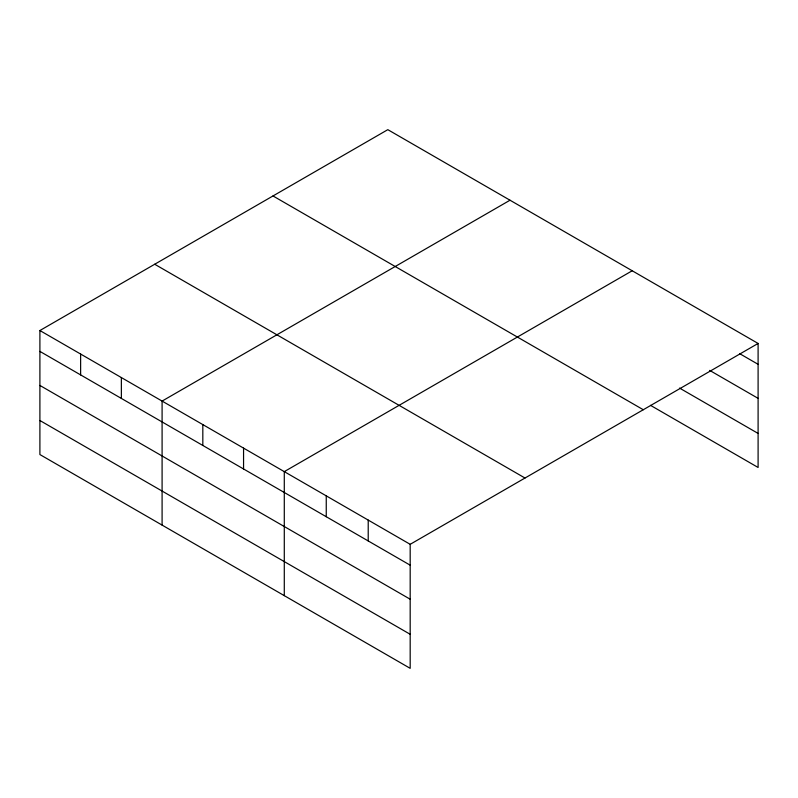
<?xml version="1.0" encoding="UTF-8"?>
<svg xmlns="http://www.w3.org/2000/svg" width="798" height="798" viewBox="0 0 798 798"><rect width="100%" height="100%" fill="white"/><g stroke="black" fill="none" stroke-linecap="round" stroke-linejoin="round"><path stroke-width="1.2" d="M39.9 330.532L410.182 544.316L410.182 668.335L39.9 454.551L39.9 330.532L387.818 129.665L758.1 343.449L758.1 467.468L650.5 405.344M510.012 200.218L162.094 401.085L162.094 525.094M632.206 270.761L284.288 471.628L284.288 595.647M410.182 544.316L758.1 343.449M739.806 353.743L758.1 364.307M709.681 370.392L758.1 398.352M679.547 388.077L758.1 433.424M273.006 195.959L643.288 409.733M154.712 264.248L524.994 478.032M39.9 351.389L410.182 565.174M39.9 385.434L410.182 599.218M39.9 420.506L410.182 634.29M368.217 520.087L368.217 540.944M326.252 495.857L326.252 516.715M243.56 448.117L243.56 468.975M202.822 424.596L202.822 445.454M121.366 377.564L121.366 398.421M80.628 354.053L80.628 374.91"/></g></svg>
